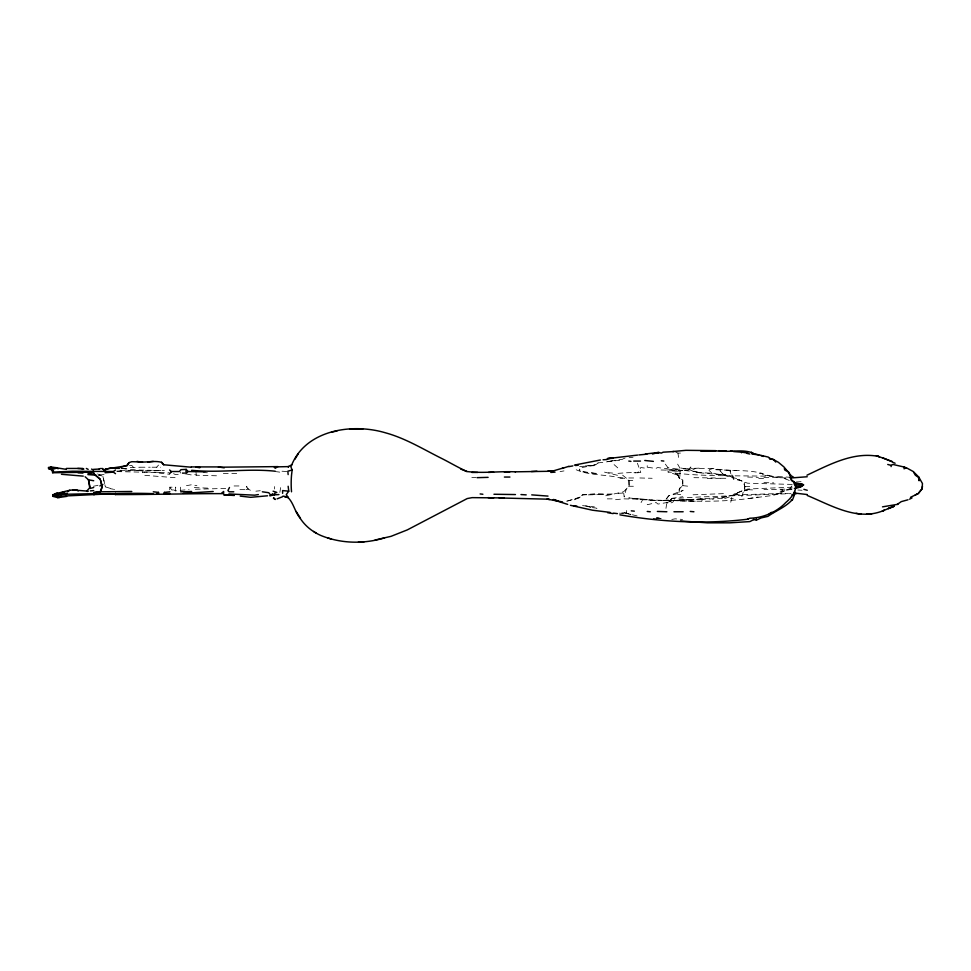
<?xml version="1.0" encoding="UTF-8"?>
<svg xmlns="http://www.w3.org/2000/svg" width="971" height="971" viewBox="0 0 971 971"><rect width="100%" height="100%" fill="white"/><g stroke="black" fill="none" stroke-linecap="round" stroke-linejoin="round"><path stroke-width="0.73" stroke-dasharray="4.86 3.64" d="M744.903 486.265L744.599 491.18L744.599 481.349M169.682 489.845L169.876 487.187L175.715 487.187L175.411 490.877L189.078 489.493M671.798 470.911L680.088 471.518L679.785 477.975L682.856 480.123L682.856 485.961L680.088 487.806L677.637 492.406M180.327 490.573L180.63 487.187M274.38 489.032L274.623 486.58M665.96 508.379L666.883 502.553L672.418 500.393L688.39 499.786M279.854 492.406L280.765 486.884M239.922 489.651L246.064 489.651L246.67 486.265L247.896 489.032L251.283 488.11M701.899 501.012L702.203 499.482L721.562 498.244L726.174 496.715L691.461 499.786L677.94 499.786M730.775 502.238L732 496.096L734.149 493.948L737.22 493.329L734.149 493.948M741.832 496.715L744.903 486.58L743.058 481.665L739.38 479.82L733.845 479.201L729.852 470.292L731.697 476.749L733.845 479.201M678.863 492.722L680.088 487.806L682.856 485.658L688.694 486.265M634.014 472.756L637.704 472.756L640.775 467.524L645.072 468.143L647.232 467.221L655.826 468.447L657.67 467.524L666.276 468.762L668.109 467.84L677.637 469.066L679.785 467.84L688.694 469.369L690.842 466.917M97.573 473.921L102.914 476.433L105.378 486.884L114.517 489.651M169.876 487.187L171.721 489.954L173.882 489.954L175.715 487.187M641.078 502.553L642.62 499.786L698.829 501.315M666.579 498.863L668.728 495.793L683.159 490.258L677.637 493.644L668.728 495.793L666.276 498.863L663.509 500.393L666.579 500.708M674.566 499.786L672.721 502.238L668.728 503.779L666.883 502.553L657.974 504.083L656.129 502.553L647.536 504.702L645.691 502.553M791.899 485.961L789.447 489.032L763.946 489.651M582.102 467.524L596.546 464.769L598.075 462.924L620.19 460.157L625.106 458.009M156.671 467.221L158.516 465.073M605.758 495.793L623.576 491.799L629.099 486.265L634.33 486.265M574.431 499.786L580.257 497.018L582.418 494.87L596.546 493.644L611.293 494.555M682.856 485.658L682.552 480.427L679.166 477.975L677.637 473.982L680.088 471.518M594.082 465.692L585.489 465.995L596.23 464.454L598.075 462.924L600.746 462.512M663.509 500.393L670.573 499.786L672.418 498.244L682.856 496.715M670.573 499.786L672.418 498.244M670.573 499.482L672.102 498.56L698.829 497.018L790.977 493.644M779.919 492.103L782.687 490.573M792.215 487.187L747.67 489.032L734.464 493.948M792.215 489.032L786.68 489.651L791.292 489.032L785.151 490.573L778.693 493.948L775.926 493.948M737.535 492.722L742.451 490.573L747.367 490.258L743.058 490.573M580.257 497.018L565.826 501.631M666.883 502.553L672.102 500.708M246.064 489.651L247.896 489.032M709.279 469.685L712.957 468.447C729.172 471.785 746.08 469.042 762.114 473.363L763.024 474.904M722.788 473.982L720.021 470.607L720.943 474.588L722.788 473.982L736.916 478.582L720.943 474.588L712.034 473.363L708.964 470.292M791.292 489.032L781.157 491.484L785.151 490.573M116.969 471.603L169.27 472.756M677.637 473.982L679.166 477.975L683.159 477.052M618.042 473.363C623.952 472.938 630.021 472.367 635.859 472.756M93.398 486.265L98.01 485.342L98.01 482.587M566.591 501.17L579.954 497.638L582.418 494.87L612.822 493.948L609.133 494.555M778.39 493.948L772.552 495.477L748.592 498.56L751.36 498.244M671.798 519.449L675.173 518.83L682.552 519.449M186.468 485.658L191.688 484.735L196.919 485.658M612.519 460.776L607.288 461.698L622.654 459.234M560.061 471.603L563.981 470.911M98.314 475.511L100.159 475.207M720.943 469.685L714.498 469.685L712.957 468.447L693.61 468.447M130.26 467.524L139.775 467.221M629.099 457.705L633.019 457.244M116.896 471.056L137.02 470.607M579.651 466.614L590.404 465.692M688.694 469.369L696.061 472.44L715.105 473.363M255.895 491.18L260.264 490.719M637.704 472.756L640.775 472.44L637.401 463.228M744.903 486.58L752.889 486.265M588.244 494.87L600.843 494.555M723.407 493.644L691.146 494.87M129.483 465.534L131.789 465.376L133.634 467.524M688.997 499.482L704.667 498.863L700.055 499.167L702.203 499.482M99.236 474.904L104.455 474.588M699.132 468.143L690.842 468.447M639.853 477.975L652.136 478.278M720.64 478.278L704.667 478.582M693.61 501.012L677.637 501.012M158.819 470.607L116.896 470.292M666.579 469.988L691.146 468.447L688.694 469.685L677.333 471.214M796.208 481.968L801.73 481.665M618.042 493.329L623.576 493.025M791.292 489.651L780.538 489.954M682.856 499.786L693.913 499.482M186.468 473.982L191.081 474.904L194.151 474.285L196.3 475.207L217.795 475.826M207.66 488.11L191.384 487.491M734.464 494.87L788.525 493.329M675.792 452.17L677.94 453.093L682.856 453.093M140.091 467.221L150.226 467.221M152.071 467.221L160.664 467.221M122.043 468.532L137.02 469.988L164.05 470.607M715.724 469.685L736.613 470.607M661.045 469.988L688.075 470.607L682.856 470.292L698.829 472.137L693.913 471.214M153.6 470.607L164.354 470.607M137.324 470.607L142.846 470.911L144.388 471.833L161.587 472.44M696.061 472.44L699.132 472.44M182.172 472.756L184.83 472.756M223.33 473.363L236.851 473.363M759.346 473.363L762.417 473.363L764.565 474.588L786.061 478.897M764.869 475.511L772.855 475.826M747.67 477.052L758.424 477.356M763.946 477.356L790.977 477.975M693.913 477.671L715.421 477.975M622.654 477.975L620.19 477.975C605.164 473.957 588.377 476.081 574.116 468.762M628.795 477.975L634.33 477.975M679.166 477.975L679.785 477.975M720.943 478.278L726.174 478.278M758.727 478.582L764.262 478.582M604.532 472.137L618.357 475.511L620.19 477.975L624.183 478.278L628.795 480.427L634.33 480.427M763.946 482.587L773.778 482.89M792.215 484.42L747.67 483.194L743.058 481.665M234.084 485.961L239.606 485.961M225.685 488.413L192.998 489.335M677.637 494.555L680.707 494.555M730.471 498.56L733.239 498.56M607.288 498.863L612.822 498.863L614.667 499.786L623.576 498.863L640.472 499.167L649.684 499.786L651.213 500.708M680.404 500.708L650.606 500.393L628.795 497.941L645.072 499.482L640.472 499.167L642.62 499.786M582.564 505.624L594.398 506.85M637.085 515.904L623.88 512.688L630.944 514.521L626.647 512.991L618.806 512.761M626.028 513.61L628.492 513.61M656.748 517.907L659.2 517.907M790.977 477.356C752.391 474.516 713.09 477.538 674.869 473.059M596.23 473.363L581.18 471.833L579.335 469.066L579.335 470.607M797.895 490.027L802.046 490.258M747.67 489.651L753.205 489.954M471.833 477.356L475.984 477.586M203.206 472.525L207.357 472.756M122.115 468.532L126.266 468.762M688.39 501.012C711.561 501.655 735.63 501.085 758.108 497.018M175.108 477.671L142.846 475.207M656.129 518.211L660.28 518.441M655.826 500.393L640.156 498.863M699.132 472.756L726.174 475.207L720.943 474.588M282.003 471.214L286.918 471.518M121.047 468.447L125.951 468.762M608.526 472.756L612.519 473.059M671.798 469.685L677.333 470.292M274.939 471.518L279.854 472.137M619.425 513.149L623.576 513.61M159.135 473.059L169.573 474.285M592.322 507.615L596.23 508.076L598.075 509.617M656.445 517.907L661.664 518.526M182.172 473.363L185.036 473.775M596.23 473.678L582.721 471.518M110.597 488.729L113.206 489.19M590.404 506.85L585.489 505.927L591.011 507.457M737.22 479.82L742.451 481.046L739.38 479.82M784.835 478.582L790.673 481.046M677.018 474.904L667.805 471.833L674.869 472.756L679.166 476.749M690.539 467.84L694.216 469.685M173.566 473.678L175.411 474.588L180.327 474.588L180.327 472.137M248.212 489.032L250.36 490.258M173.882 489.954L175.411 490.877M617.738 467.84L612.519 463.228M622.654 475.207L629.099 480.427L629.099 486.58L626.331 488.729L624.183 497.018L623.576 491.799M665.341 464.15L668.109 467.84M677.637 464.15L679.785 467.84M732.923 475.826L733.845 478.897M102.914 476.433L105.378 486.884M677.94 453.093L678.559 457.39M195.996 472.137L196.3 475.207M628.795 480.427L629.099 486.265M712.957 499.167L712.957 499.786M647.232 465.692L647.232 467.221M626.647 510.528L626.647 512.991M144.388 471.833L144.388 472.44M142.846 470.911L142.846 472.756M726.478 496.399L721.562 498.244L723.711 498.863L737.22 494.251L726.478 496.399"/><path stroke-width="1.46" d="M169.573 469.988L171.418 471.518L179.404 471.518L180.946 469.685L186.165 469.369L185.849 473.678L188.01 471.518L204.893 471.833M784.228 468.762L785.757 470.607L785.151 469.988L788.525 471.833L791.899 480.742L795.589 483.509C797.07 491.205 791.074 498.111 785.757 502.553C776.97 511.935 763.024 518.041 749.818 518.211L747.67 519.133M515.455 471.833C499.276 471.081 483.012 473.557 466.917 471.518C457.802 467.367 449.209 462.147 440.191 457.705C422.336 448.687 404.943 438.115 385.511 432.823C351.818 422.749 304.615 429.922 290.912 466.917L292.137 469.988L291.518 475.207A32.092 10.147 -90 0 0 291.518 491.799M922.45 486.265L922.147 488.729L918.153 493.644L910.47 497.322M164.05 493.948L164.354 492.406L169.876 491.799M269.72 495.793L274.32 494.87L274.623 493.329L276.784 492.406L273.094 491.18M51.002 466.917L50.395 469.369L48.853 468.447L48.55 467.524L51.002 466.917L66.368 469.369M795.285 492.722L792.518 499.786L791.292 499.786M794.666 491.484L793.744 494.555L791.899 494.87L792.822 494.87M52.847 471.833L52.543 472.756L94.005 472.137M94.005 492.406L100.462 491.799L102.307 486.884L100.159 479.201L94.005 473.982L100.159 479.201M53.466 471.214L52.543 471.833L52.847 472.756M270.63 495.477L272.79 493.644M741.528 452.789L741.832 452.17L747.973 453.093M298.279 453.712L294.905 459.234M105.378 469.988L107.526 468.762L127.189 465.692L129.034 462.621L131.789 461.698L142.543 462.002M229.472 487.491L227.942 490.573L229.168 491.799L233.78 491.799M918.153 493.644L922.147 488.729L922.45 483.509L918.76 477.052L913.845 472.137M288.144 486.265L288.763 491.18L286.299 494.555L288.144 497.638L284.382 496.63M121.047 467.221L126.873 465.376L129.034 462.621M882.518 506.85L897.265 504.386L901.258 501.631L908.006 499.786M85.108 476.749L88.482 479.82L89.708 487.806L86.637 491.18L87.56 491.484M52.847 471.214L52.24 471.518L53.466 470.911L48.853 468.447M53.162 496.399L53.769 495.793L53.162 494.555L53.162 496.399L57.762 497.638L66.671 496.399M169.573 473.678L171.418 471.833M754.115 519.449L749.818 521.597L729.852 522.823L707.434 522.823L680.55 520.978M794.363 488.413C800.929 487.843 809.96 482.636 794.97 484.42M792.215 499.786C785.381 507.311 775.914 510.673 767.94 516.366L761.191 517.907L756.579 520.055L753.508 519.449M221.789 493.025L223.633 491.484L223.633 493.644C187.828 493.511 151.5 494.7 115.513 494.555C108.631 492.212 100.96 495.331 94.005 493.644L53.162 494.555M67.594 491.799L69.742 490.258L72.813 489.954L88.179 491.18M115.513 469.988L113.364 471.518L72.509 471.214L52.847 472.137M769.178 513.914L771.326 512.372L772.855 512.688M158.516 493.948L158.516 492.406L156.671 493.948M59 497.638L61.452 496.096C92.087 494.931 122.358 492.467 152.981 493.644M915.083 495.174L917.534 493.644M98.933 469.369L100.462 468.447M104.759 469.685L109.978 468.143L119.433 468.374M909.548 499.167L912 497.941M104.455 469.685L106.3 468.762M99.843 485.961L102.914 484.42M288.144 466.614L291.834 464.769M748.289 519.133C705.868 524.389 662.125 522.131 619.886 514.836M887.737 464.454L891.123 465.376L892.956 464.454L904.936 467.221L904.025 468.762L906.477 467.84L913.238 471.518L915.386 475.207L918.457 477.356L919.076 480.742L918.76 477.052M807.265 495.477C831.31 505.345 858.024 521.803 884.363 510.224L882.214 511.147L893.89 506.231M69.742 490.258L54.692 493.948L58.381 494.555L62.375 493.329L66.975 493.329M888.356 508.695L894.194 506.231L888.356 508.379M806.95 475.207C829.295 464.733 853.351 451.442 878.828 456.467M562.136 468.447L568.897 466.298M673.947 451.551L663.193 452.17L661.36 453.093L658.277 452.474L652.451 454.015M801.73 485.658L803.575 485.039M277.087 498.863L282.61 496.715M57.459 493.644L54.692 493.948L57.155 493.025M563.678 467.84L553.227 470.911L547.705 471.214M658.277 452.474L645.375 454.015M51.317 469.685L55.614 468.447L48.55 467.84M54.692 493.948L62.375 493.329M292.137 469.988L287.841 471.214L288.144 474.588M613.126 458.009L607.603 458.615L637.631 455.083M384.601 537.873C363.834 544.197 340.845 543.711 320.697 535.409C312.383 531.768 305.064 525.857 300.124 518.211C294.844 511.899 293.667 502.99 287.841 497.322M89.708 487.806L90.327 488.413L93.702 487.491M331.451 432.204L336.986 430.978M659.2 452.474L656.445 453.093L658.277 452.789M82.341 469.369L83.87 469.066M278.932 494.555L274.32 494.87M568.897 466.614L572.817 465.922M375.073 540.022L391.046 536.332L407.322 529.887L467.221 498.56L472.137 497.638L504.386 497.941M258.347 494.555L254.657 495.174L228.853 493.948M213.195 491.484L183.398 493.329M574.431 465.073L600.381 459.999M93.702 492.722L100.159 491.799L102.004 486.884L100.717 480.487M100.462 491.799L131.789 491.484M672.721 451.551L685.927 450.326L715.724 450.641M733.542 451.551L741.832 452.17M191.384 467.221L163.735 464.769L161.587 462.305C153.491 460.133 145.177 463.313 137.02 461.383M700.746 451.102L726.174 450.945M147.762 462.002L153.297 461.383M638.93 454.938L646.917 454.173M575.5 465.534L578.267 465.23M807.265 476.749L790.977 477.975M797.737 487.187L800.808 486.884M90.327 490.877L93.702 490.573M640.472 461.079L633.711 461.079M353.262 428.83L349.572 429.133L362.79 429.133M274.016 466.917L288.448 466.614L288.448 467.221M278.009 466.614L218.414 467.221M550.775 472.44L555.072 472.137M802.046 485.658L795.128 485.961M105.074 472.756L113.364 472.137L115.513 473.678M191.688 470.292C219.519 473.132 247.423 468.265 275.242 471.214M603.064 459.769L606.984 459.538M56.536 494.555L59.146 494.409M53.162 495.793L61.452 496.096M488.413 472.44L493.644 472.137M553.227 471.214L515.14 471.833M866.545 514.217L871.764 513.914M93.398 469.369L98.933 469.066M607.288 458.615L612.822 458.312M504.386 472.137L509.921 471.833M531.416 471.518L536.951 471.214M191.688 491.484L180.63 491.799M477.052 477.671L488.11 477.356M775.78 462.075L773.474 459.538L769.481 458.615L773.474 459.538L778.39 462.305L783.913 466.917L791.292 475.826L793.744 477.356M191.384 466.917L218.111 466.917L224.252 467.84M274.939 468.143L275.861 468.143M66.368 468.447L82.948 468.447M471.833 472.44L477.671 472.44M504.386 477.052L509.921 477.052M794.666 482.587L803.575 484.735M72.813 489.954L77.122 490.258M166.502 493.644L169.876 493.644L166.502 493.948L164.354 492.406M515.455 494.555L493.948 494.251M224.252 495.174L229.168 495.174M267.559 495.793L250.664 497.322L240.225 496.096M897.265 504.386L897.872 504.386M610.055 512.372L592.553 510.224L570.426 505.308M358.481 541.867L364.016 541.867M87.863 474.588L96.008 475.207M531.732 494.87L548.008 496.096M488.11 497.638L493.644 497.941M574.116 505.927L576.883 506.085M499.167 497.941L547.389 499.167L562.525 501.934M793.902 493.486L796.511 493.644M520.978 494.555L526.197 494.87M223.949 494.87L234.387 495.477M77.729 468.447L82.644 468.762M78.044 472.756L82.948 473.059M653.519 518.987L655.826 519.133M673.947 511.766L683.159 511.766M690.235 511.45L693.913 511.766M794.363 493.025L807.265 494.555M666.883 511.766L657.367 511.45M647.232 511.45L650.303 511.766M631.259 510.843L634.33 511.147M288.763 491.18L282.61 490.573L282.61 493.329M751.967 454.015L758.727 454.938M480.123 493.948L482.89 494.251M613.514 513.149L617.435 513.61M83.263 476.13L61.452 474.285M153.297 491.799L158.516 492.406M661.36 460.776L663.812 461.079M718.795 450.641C729.986 452.85 742.888 448.444 753.508 453.396M628.795 461.079L630.944 461.383M262.34 491.799L268.797 492.722L270.945 495.477M730.471 450.945L732.316 451.248M607.603 512.688L613.126 513.61M62.071 492.406L63.904 492.722M856.106 513.295L861.326 514.217M93.702 480.742L88.482 479.82L90.327 488.413M653.374 461.383L644.768 460.472M282.925 496.096L287.841 497.018M87.863 473.059L94.321 474.285M747.051 453.396L749.818 454.015M553.227 499.786L567.671 504.386M558.143 501.012L553.543 499.482L555.995 500.393M803.879 489.335L807.265 490.258M877.602 456.164L892.033 461.383M876.376 455.86L879.447 456.783M327.773 537.873L331.451 539.099M760.876 455.545L763.34 456.467M882.518 457.705L891.123 461.383M892.033 462.002L895.116 463.228M460.776 469.066L466.917 471.518M76.806 490.258L78.348 490.877M904.025 467.124L906.477 468.143M91.553 469.066L93.398 469.988M86.334 468.447L88.179 469.369M55.917 467.524L58.175 468.762M273.397 498.244L275.242 499.482L273.701 497.638M313.633 531.416L316.4 533.261M770.404 458.615L768.255 457.086L752.586 453.396L751.36 452.17M56.233 496.399L57.762 497.638M790.977 479.82L794.363 481.968L794.047 483.813L795.892 486.265M186.165 469.369L188.01 471.518M161.587 462.305L163.735 464.769M300.427 518.211L296.131 511.45M891.123 465.376L891.123 466.614M756.275 518.83L756.275 520.055M115.513 493.329L115.513 494.555M94.005 493.644L94.005 494.87M58.381 493.948L58.381 494.555M48.55 467.524L48.55 468.762M199.99 467.524L196.3 467.221L199.99 467.524M104.455 470.292L102.004 468.447L104.455 470.292M549.234 499.482L547.389 498.863L549.234 499.482"/></g></svg>
